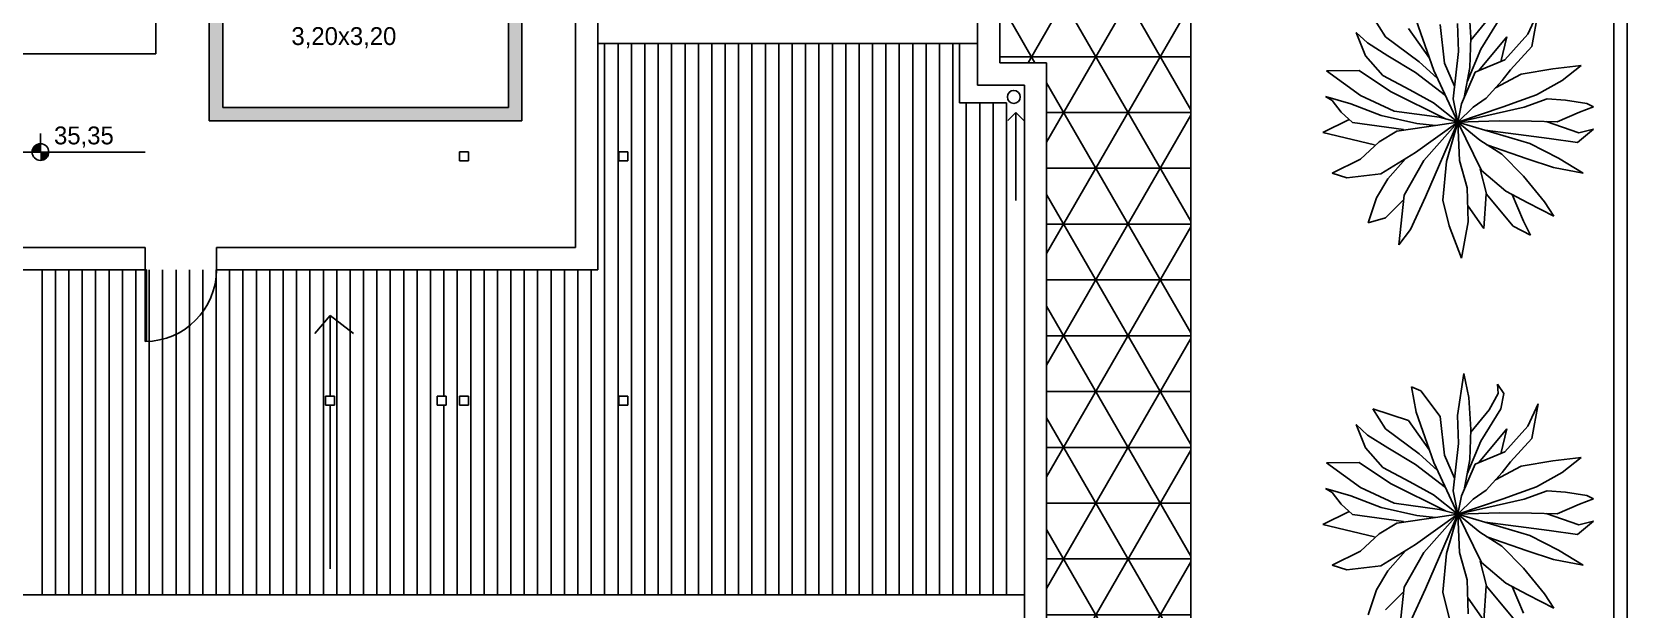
# Model space of a CAD drawing. Header units: millimetres. Extents: x 935 to 1399, y 512 to 900.
# Drawn here: x 1041.8 to 1059.66, y 844 to 850.47 of the extents above; entities that cross this region are included whole.
import ezdxf

# ---------------------------------------------------------------- set-up
doc = ezdxf.new("R2010")
doc.units = ezdxf.units.MM
doc.linetypes.add('ACAD_ISO02W100', pattern=[15, 12, -3])
for name, color, linetype in [('COTAS', 6, 'Continuous'), ('projeçao', 7, 'ACAD_ISO02W100'), ('terrenos', 3, 'Continuous'), ('VEGETAÇÃO', 3, 'Continuous')]:
    doc.layers.add(name, color=color, linetype=linetype)

msp = doc.modelspace()

# ---------------------------------------------------------------- hatches: boundary and pattern name
msp.add_hatch(color=253).paths.add_polyline_path([(1047.28232, 852.82187), (1047.13232, 852.82187), (1047.13232, 849.62187), (1043.93232, 849.62187), (1043.93232, 852.82187), (1043.78232, 852.82187), (1043.78232, 849.47187), (1047.28232, 849.47187)])
h = msp.add_hatch()
h.set_pattern_fill('NET3', color=254, scale=5, style=0)
h.set_pattern_definition([(0, (1620.23605, 455.1888), (0, 0.625), []), (60, (1620.23605, 455.1888), (-0.5412659, 0.3125), []), (120, (1620.23605, 455.1888), (-0.5412659, -0.3125), [])])
h.paths.add_polyline_path([(1054.77585, 852.57187), (1053.15965, 852.57187), (1052.63465, 852.57187), (1052.63465, 850.12187), (1053.15965, 850.12187), (1053.15965, 839.87187), (1054.77585, 839.87187)])
h = msp.add_hatch(color=7)
h.paths.add_polyline_path([(1041.89174, 849.21453, 0.41421356), (1041.79842, 849.12122), (1041.89174, 849.12122)])
h.paths.add_polyline_path([(1041.89174, 849.12122), (1041.89174, 849.0279, 0.41421356), (1041.98506, 849.12122)])

# ---------------------------------------------------------------- linework, layer by layer
at = {"color": 7}
for p, q in [((1054.77585, 866.5417), (1054.77585, 839.87187)), ((1048.13232, 847.80398), (1048.13232, 853.07187)), ((1047.88232, 848.05398), (1047.88232, 852.82187)), ((1052.38465, 849.87187), (1052.38465, 852.82187)), ((1052.63465, 850.12187), (1052.63465, 852.57187)), ((1048.13232, 850.33792), (1052.38465, 850.33792)), ((1052.18465, 849.67187), (1052.18465, 850.33792)), ((1052.63465, 850.12187), (1053.15965, 850.12187)), ((1053.15965, 850.12187), (1053.15965, 839.87187)), ((1052.38465, 849.87187), (1052.90965, 849.87187)), ((1052.90965, 849.87187), (1052.90965, 840.07187)), ((1052.18465, 849.67187), (1052.70965, 849.67187)), ((1052.70965, 849.67187), (1052.70965, 844.16292)), ((1052.70965, 849.67187), (1052.70965, 844.16292)), ((1052.81454, 849.56508), (1052.72454, 849.47508)), ((1052.81454, 849.56508), (1052.81454, 848.58023)), ((1052.81454, 849.56508), (1052.90454, 849.47508)), ((1041.89174, 849.12122), (1041.89174, 849.3276)), ((1041.89174, 849.12122), (1041.68535, 849.12122)), ((1041.89174, 849.12122), (1042.20132, 849.12122)), ((1045.13648, 847.29044), (1044.96472, 847.09044)), ((1045.13648, 847.29044), (1045.39563, 847.09044)), ((1045.13648, 847.29044), (1045.13648, 846.38793)), ((1045.13648, 846.28793), (1045.13648, 844.45353)), ((1037.40965, 844.16292), (1052.90965, 844.16292))]:
    msp.add_line(p, q, dxfattribs=at)
at = {"color": 6}
for p, q in [((1048.13232, 847.80398), (1048.13232, 853.07187)), ((1043.18232, 850.22187), (1043.18232, 852.82187)), ((1043.78232, 849.47187), (1043.78232, 852.82187)), ((1043.93232, 849.62187), (1043.93232, 852.82187)), ((1047.13232, 849.62187), (1047.13232, 852.82187)), ((1047.28232, 849.47187), (1047.28232, 852.82187)), ((1047.88232, 848.05398), (1047.88232, 852.82187)), ((1043.18232, 850.22187), (1038.30965, 850.22187)), ((1043.18232, 850.22187), (1040.80965, 850.22187)), ((1043.18232, 850.22187), (1042.65675, 850.22187)), ((1047.13232, 849.62187), (1043.93232, 849.62187)), ((1047.28232, 849.47187), (1043.78232, 849.47187)), ((1046.58465, 849.02187), (1046.58465, 849.12187)), ((1046.58465, 849.12187), (1046.68465, 849.12187)), ((1046.58465, 849.02187), (1046.58465, 849.12187)), ((1046.58465, 849.12187), (1046.68465, 849.12187)), ((1046.68465, 849.02187), (1046.68465, 849.12187)), ((1046.68465, 849.02187), (1046.68465, 849.12187)), ((1048.36796, 849.02187), (1048.36796, 849.12187)), ((1048.36796, 849.12187), (1048.46796, 849.12187)), ((1048.36796, 849.02187), (1048.36796, 849.12187)), ((1048.36796, 849.12187), (1048.46796, 849.12187)), ((1048.46796, 849.12187), (1048.46796, 849.02187)), ((1048.46796, 849.12187), (1048.46796, 849.02187)), ((1046.58465, 849.02187), (1046.68465, 849.02187)), ((1046.58465, 849.02187), (1046.68465, 849.02187)), ((1046.58465, 849.02187), (1046.68465, 849.02187)), ((1046.58465, 849.02187), (1046.68465, 849.02187)), ((1048.36796, 849.02187), (1048.46796, 849.02187)), ((1048.36796, 849.02187), (1048.46796, 849.02187)), ((1048.36796, 849.02187), (1048.46796, 849.02187)), ((1048.36796, 849.02187), (1048.46796, 849.02187)), ((1043.06332, 848.05398), (1037.40965, 848.05398)), ((1040.80598, 848.05398), (1043.05965, 848.05398)), ((1043.05965, 848.05398), (1042.95965, 848.05398)), ((1042.96332, 848.05398), (1043.05965, 848.05398)), ((1043.06332, 848.05398), (1043.06332, 847.80398)), ((1047.88232, 848.05398), (1043.86332, 848.05398)), ((1043.86332, 848.05398), (1043.86332, 847.80398)), ((1043.86332, 848.05398), (1047.88232, 848.05398)), ((1043.06332, 847.80398), (1037.15965, 847.80398)), ((1043.05965, 847.80398), (1042.95965, 847.80398)), ((1042.96332, 847.80398), (1043.05965, 847.80398)), ((1048.13232, 847.80398), (1043.86332, 847.80398)), ((1045.18465, 846.38793), (1045.08465, 846.38793)), ((1045.08465, 846.38793), (1045.08465, 846.28793)), ((1045.18465, 846.38793), (1045.18465, 846.28793)), ((1046.33465, 846.28793), (1046.33465, 846.38793)), ((1046.33465, 846.38793), (1046.43465, 846.38793)), ((1046.43465, 846.28793), (1046.43465, 846.38793)), ((1046.58465, 846.28793), (1046.58465, 846.38793)), ((1046.58465, 846.38793), (1046.68465, 846.38793)), ((1046.68465, 846.28793), (1046.68465, 846.38793)), ((1048.36796, 846.28793), (1048.36796, 846.38793)), ((1048.36796, 846.38793), (1048.46796, 846.38793)), ((1048.46796, 846.28793), (1048.46796, 846.38793)), ((1045.18465, 846.28793), (1045.08465, 846.28793)), ((1046.33465, 846.28793), (1046.43465, 846.28793)), ((1046.58465, 846.28793), (1046.68465, 846.28793)), ((1048.36796, 846.28793), (1048.46796, 846.28793))]:
    msp.add_line(p, q, dxfattribs=at)
for p, q in [((1057.88762, 850.76186), (1057.91094, 850.40505)), ((1058.54763, 850.44254), (1058.66453, 850.69292)), ((1058.66453, 850.69292), (1058.59441, 850.30493)), ((1056.81281, 850.63661), (1056.95291, 850.41137)), ((1057.44781, 850.1729), (1057.20992, 850.50517)), ((1057.29759, 850.59911), (1057.49615, 850.03574)), ((1057.61305, 850.11718), (1057.56626, 850.54898)), ((1057.77071, 850.24862), (1057.75905, 850.56148)), ((1057.90988, 850.37418), (1058.1154, 850.62411)), ((1058.24396, 850.63661), (1058.02195, 850.27362)), ((1056.75436, 850.34242), (1056.62579, 850.46136)), ((1056.62579, 850.46136), (1056.73103, 850.19849)), ((1056.98214, 850.19849), (1056.75436, 850.34242)), ((1056.95291, 850.41137), (1057.33259, 850.12968)), ((1057.91094, 850.40505), (1057.89928, 850.06706)), ((1057.99862, 850.03574), (1058.31395, 850.41137)), ((1058.31395, 850.41137), (1058.24396, 850.12968)), ((1058.29062, 850.15468), (1058.54763, 850.44254)), ((1056.73103, 850.19849), (1056.92368, 849.97943)), ((1057.2917, 850.01075), (1056.98214, 850.19849)), ((1057.71239, 849.71656), (1057.77071, 850.24862)), ((1058.02195, 850.27362), (1057.86774, 849.90662)), ((1057.95773, 850.01706), (1058.29062, 850.15468)), ((1058.59441, 850.30493), (1058.35484, 850.04206)), ((1056.2929, 850.02956), (1056.66091, 850.03574)), ((1056.67257, 849.75419), (1056.2929, 850.02956)), ((1056.66091, 850.03574), (1057.01136, 849.79801)), ((1056.92368, 849.97943), (1057.22748, 849.81668)), ((1057.62715, 849.75302), (1057.2917, 850.01075)), ((1057.33259, 850.12968), (1057.53127, 849.94812)), ((1057.49615, 850.03574), (1057.76434, 849.45692)), ((1057.72816, 849.86041), (1057.61305, 850.11718)), ((1057.80584, 849.66025), (1057.95773, 850.01706)), ((1057.89928, 850.06706), (1057.83562, 849.73021)), ((1058.18577, 849.83945), (1058.47174, 849.99193)), ((1058.35484, 850.04206), (1058.2614, 849.92312)), ((1058.47174, 849.99193), (1058.82809, 850.05456)), ((1058.82809, 850.05456), (1059.14355, 850.09205)), ((1059.14355, 850.09205), (1058.9332, 849.92312)), ((1057.01136, 849.79801), (1057.62715, 849.49264)), ((1057.22748, 849.81668), (1057.49038, 849.67275)), ((1058.2614, 849.92312), (1058.0804, 849.72288)), ((1058.9332, 849.92312), (1058.64697, 849.76037)), ((1056.28123, 849.74156), (1056.56747, 849.66025)), ((1056.35712, 849.69775), (1056.28123, 849.74156)), ((1056.45646, 849.56631), (1056.35712, 849.69775)), ((1056.56747, 849.66025), (1056.90625, 849.52882)), ((1057.05225, 849.57895), (1056.67257, 849.75419)), ((1057.49038, 849.67275), (1057.76434, 849.45692)), ((1057.76434, 849.45692), (1057.71239, 849.71656)), ((1057.76434, 849.45692), (1057.80584, 849.66025)), ((1058.27306, 849.62894), (1057.76434, 849.45692)), ((1057.93427, 849.62276), (1057.76434, 849.45692)), ((1057.76434, 849.45692), (1058.50674, 849.62276)), ((1058.0804, 849.72288), (1057.93427, 849.62276)), ((1058.44841, 849.69157), (1058.27306, 849.62894)), ((1058.64697, 849.76037), (1058.44841, 849.69157)), ((1058.50674, 849.62276), (1058.76374, 849.71656)), ((1058.76374, 849.71656), (1058.96819, 849.70406)), ((1058.96819, 849.70406), (1059.20777, 849.66657)), ((1059.28365, 849.62894), (1059.12599, 849.56631)), ((1059.20777, 849.66657), (1059.28365, 849.62894)), ((1056.54626, 849.48757), (1056.25201, 849.34107)), ((1056.5849, 849.45369), (1056.45646, 849.56631)), ((1057.15736, 849.37239), (1056.5849, 849.45369)), ((1056.90625, 849.52882), (1057.30349, 849.44119)), ((1057.56049, 849.51), (1057.05225, 849.57895)), ((1057.2917, 849.1157), (1057.76434, 849.45692)), ((1057.30349, 849.44119), (1057.51519, 849.41735)), ((1057.76434, 849.45692), (1057.38527, 849.02807)), ((1057.4027, 848.62127), (1057.76434, 849.45692)), ((1057.76434, 849.45692), (1057.41437, 849.4037)), ((1057.76434, 849.45692), (1057.56049, 849.51)), ((1057.76434, 849.45692), (1057.63638, 849.01558)), ((1058.2264, 849.47251), (1057.76434, 849.45692)), ((1057.76434, 849.45692), (1058.02772, 848.91545)), ((1057.78238, 849.02807), (1057.76434, 849.45692)), ((1058.01029, 849.25345), (1057.76434, 849.45692)), ((1058.57108, 849.21596), (1057.76434, 849.45692)), ((1058.58852, 849.46619), (1058.2264, 849.47251)), ((1058.87475, 849.46001), (1058.58852, 849.46619)), ((1058.75227, 849.46265), (1059.12009, 849.33476)), ((1059.12599, 849.56631), (1058.87475, 849.46001)), ((1056.25201, 849.34107), (1056.83024, 849.20332)), ((1057.08148, 849.35357), (1056.88279, 849.23463)), ((1057.41437, 849.4037), (1057.08148, 849.35357)), ((1058.25563, 849.09702), (1058.01029, 849.25345)), ((1058.7872, 849.27227), (1058.07111, 849.36529)), ((1059.10266, 849.22845), (1058.7872, 849.27227)), ((1059.28365, 849.37857), (1059.10266, 849.22845)), ((1059.12009, 849.33476), (1059.28365, 849.37857)), ((1056.88279, 849.23463), (1056.67257, 849.04071)), ((1056.90036, 848.87796), (1057.2917, 849.1157)), ((1058.08861, 849.20351), (1058.54186, 849.04689)), ((1058.50097, 848.85283), (1058.25563, 849.09702)), ((1058.89231, 849.05321), (1058.57108, 849.21596)), ((1056.67257, 849.04071), (1056.35712, 848.88414)), ((1056.35712, 848.88414), (1056.52068, 848.83415)), ((1057.17743, 849.04628), (1056.98214, 848.82165)), ((1057.38527, 849.02807), (1057.16326, 848.64009)), ((1057.63638, 849.01558), (1057.59549, 848.58378)), ((1057.87005, 848.72139), (1057.78238, 849.02807)), ((1058.08617, 848.65258), (1058.01605, 848.92795)), ((1058.02772, 848.91545), (1058.30229, 848.6839)), ((1058.54186, 849.04689), (1058.83386, 848.94677)), ((1058.83386, 848.94677), (1059.16688, 848.88414)), ((1059.16688, 848.88414), (1058.89231, 849.05321)), ((1056.52068, 848.83415), (1056.90036, 848.87796)), ((1056.98214, 848.82165), (1056.8537, 848.60877)), ((1057.88172, 848.33972), (1057.87005, 848.72139)), ((1058.73464, 848.56496), (1058.50097, 848.85283)), ((1056.8537, 848.60877), (1056.76012, 848.32709)), ((1056.95291, 848.38353), (1057.15159, 848.58378)), ((1057.16326, 848.64009), (1057.10481, 848.08303)), ((1057.23337, 848.2521), (1057.4027, 848.62127)), ((1057.59549, 848.58378), (1057.6656, 848.29591)), ((1058.05694, 848.2646), (1058.0804, 848.65258)), ((1058.0804, 848.65258), (1058.38407, 848.28959)), ((1058.30229, 848.6839), (1058.54763, 848.55246)), ((1058.50097, 848.3459), (1058.3724, 848.6464)), ((1058.54763, 848.55246), (1058.83975, 848.40221)), ((1058.83975, 848.40221), (1058.73464, 848.56496)), ((1056.76012, 848.32709), (1056.95291, 848.38353)), ((1057.88172, 848.51497), (1058.05694, 848.2646)), ((1058.57685, 848.18947), (1058.50097, 848.3459)), ((1057.10481, 848.08303), (1057.23337, 848.2521)), ((1057.6656, 848.29591), (1057.80584, 847.93292)), ((1057.80584, 847.93292), (1057.88172, 848.33972)), ((1058.38407, 848.28959), (1058.57685, 848.18947)), ((1057.75905, 846.17175), (1057.83047, 846.63968)), ((1057.83047, 846.63968), (1057.88762, 846.37213)), ((1057.24504, 846.49093), (1057.29759, 846.20938)), ((1057.35015, 846.44712), (1057.24504, 846.49093)), ((1057.56626, 846.15925), (1057.35015, 846.44712)), ((1058.1154, 846.23438), (1058.21474, 846.41594)), ((1058.21474, 846.41594), (1058.20884, 846.52225)), ((1058.20884, 846.52225), (1058.27896, 846.41594)), ((1058.27896, 846.41594), (1058.24396, 846.24688)), ((1057.20992, 846.11544), (1056.81281, 846.24688)), ((1056.81281, 846.24688), (1056.95291, 846.02164)), ((1057.29759, 846.20938), (1057.49615, 845.64601)), ((1057.88762, 846.37213), (1057.91094, 846.01532)), ((1057.90988, 845.98445), (1058.1154, 846.23438)), ((1058.24396, 846.24688), (1058.02195, 845.88389)), ((1058.54763, 846.05282), (1058.66453, 846.30319)), ((1058.66453, 846.30319), (1058.59441, 845.9152)), ((1056.75436, 845.95269), (1056.62579, 846.07163)), ((1056.62579, 846.07163), (1056.73103, 845.80876)), ((1057.44781, 845.78317), (1057.20992, 846.11544)), ((1057.61305, 845.72746), (1057.56626, 846.15925)), ((1057.77071, 845.85889), (1057.75905, 846.17175)), ((1058.29062, 845.76495), (1058.54763, 846.05282)), ((1056.98214, 845.80876), (1056.75436, 845.95269)), ((1056.95291, 846.02164), (1057.33259, 845.73995)), ((1057.71239, 845.32683), (1057.77071, 845.85889)), ((1058.02195, 845.88389), (1057.86774, 845.51689)), ((1057.91094, 846.01532), (1057.89928, 845.67733)), ((1057.99862, 845.64601), (1058.31395, 846.02164)), ((1058.31395, 846.02164), (1058.24396, 845.73995)), ((1058.59441, 845.9152), (1058.35484, 845.65233)), ((1056.73103, 845.80876), (1056.92368, 845.5897)), ((1057.2917, 845.62102), (1056.98214, 845.80876)), ((1057.33259, 845.73995), (1057.53127, 845.55839)), ((1057.72816, 845.47068), (1057.61305, 845.72746)), ((1057.89928, 845.67733), (1057.83562, 845.34048)), ((1057.95773, 845.62733), (1058.29062, 845.76495)), ((1058.82809, 845.66483), (1059.14355, 845.70232)), ((1059.14355, 845.70232), (1058.9332, 845.53339)), ((1056.2929, 845.63983), (1056.66091, 845.64601)), ((1056.67257, 845.36446), (1056.2929, 845.63983)), ((1056.66091, 845.64601), (1057.01136, 845.40828)), ((1056.92368, 845.5897), (1057.22748, 845.42695)), ((1057.62715, 845.36329), (1057.2917, 845.62102)), ((1057.49615, 845.64601), (1057.76434, 845.06719)), ((1057.80584, 845.27052), (1057.95773, 845.62733)), ((1058.2614, 845.53339), (1058.0804, 845.33315)), ((1058.18577, 845.44972), (1058.47174, 845.6022)), ((1058.35484, 845.65233), (1058.2614, 845.53339)), ((1058.47174, 845.6022), (1058.82809, 845.66483)), ((1058.9332, 845.53339), (1058.64697, 845.37064)), ((1056.28123, 845.35183), (1056.56747, 845.27052)), ((1056.35712, 845.30802), (1056.28123, 845.35183)), ((1056.45646, 845.17658), (1056.35712, 845.30802)), ((1057.05225, 845.18922), (1056.67257, 845.36446)), ((1057.01136, 845.40828), (1057.62715, 845.10292)), ((1057.22748, 845.42695), (1057.49038, 845.28302)), ((1057.76434, 845.06719), (1057.71239, 845.32683)), ((1058.0804, 845.33315), (1057.93427, 845.23303)), ((1058.64697, 845.37064), (1058.44841, 845.30184)), ((1058.50674, 845.23303), (1058.76374, 845.32683)), ((1058.76374, 845.32683), (1058.96819, 845.31433)), ((1058.96819, 845.31433), (1059.20777, 845.27684)), ((1056.5849, 845.06396), (1056.45646, 845.17658)), ((1056.56747, 845.27052), (1056.90625, 845.13909)), ((1056.90625, 845.13909), (1057.30349, 845.05146)), ((1057.56049, 845.12027), (1057.05225, 845.18922)), ((1057.49038, 845.28302), (1057.76434, 845.06719)), ((1057.76434, 845.06719), (1057.80584, 845.27052)), ((1058.27306, 845.23921), (1057.76434, 845.06719)), ((1057.93427, 845.23303), (1057.76434, 845.06719)), ((1057.76434, 845.06719), (1058.50674, 845.23303)), ((1058.44841, 845.30184), (1058.27306, 845.23921)), ((1059.12599, 845.17658), (1058.87475, 845.07028)), ((1059.28365, 845.23921), (1059.12599, 845.17658)), ((1059.20777, 845.27684), (1059.28365, 845.23921)), ((1056.54626, 845.09784), (1056.25201, 844.95134)), ((1056.25201, 844.95134), (1056.83024, 844.81359)), ((1057.15736, 844.98266), (1056.5849, 845.06396)), ((1057.08148, 844.96384), (1056.88279, 844.8449)), ((1057.41437, 845.01397), (1057.08148, 844.96384)), ((1057.2917, 844.72597), (1057.76434, 845.06719)), ((1057.30349, 845.05146), (1057.51519, 845.02762)), ((1057.76434, 845.06719), (1057.38527, 844.63834)), ((1057.4027, 844.23154), (1057.76434, 845.06719)), ((1057.76434, 845.06719), (1057.41437, 845.01397)), ((1057.76434, 845.06719), (1057.56049, 845.12027)), ((1057.76434, 845.06719), (1057.63638, 844.62585)), ((1058.2264, 845.08278), (1057.76434, 845.06719)), ((1057.76434, 845.06719), (1058.02772, 844.52572)), ((1057.78238, 844.63834), (1057.76434, 845.06719)), ((1058.01029, 844.86372), (1057.76434, 845.06719)), ((1058.57108, 844.82623), (1057.76434, 845.06719)), ((1058.7872, 844.88254), (1058.07111, 844.97556)), ((1058.58852, 845.07646), (1058.2264, 845.08278)), ((1058.87475, 845.07028), (1058.58852, 845.07646)), ((1058.75227, 845.07292), (1059.12009, 844.94503)), ((1059.28365, 844.98884), (1059.10266, 844.83872)), ((1059.12009, 844.94503), (1059.28365, 844.98884)), ((1056.88279, 844.8449), (1056.67257, 844.65098)), ((1058.25563, 844.70729), (1058.01029, 844.86372)), ((1058.08861, 844.81378), (1058.54186, 844.65716)), ((1058.89231, 844.66348), (1058.57108, 844.82623)), ((1059.10266, 844.83872), (1058.7872, 844.88254)), ((1056.67257, 844.65098), (1056.35712, 844.49441)), ((1056.90036, 844.48823), (1057.2917, 844.72597)), ((1057.17743, 844.65655), (1056.98214, 844.43192)), ((1057.38527, 844.63834), (1057.16326, 844.25036)), ((1057.63638, 844.62585), (1057.59549, 844.19405)), ((1057.87005, 844.33166), (1057.78238, 844.63834)), ((1058.50097, 844.4631), (1058.25563, 844.70729)), ((1058.54186, 844.65716), (1058.83386, 844.55704)), ((1059.16688, 844.49441), (1058.89231, 844.66348)), ((1056.35712, 844.49441), (1056.52068, 844.44442)), ((1056.52068, 844.44442), (1056.90036, 844.48823)), ((1056.98214, 844.43192), (1056.8537, 844.21904)), ((1058.08617, 844.26285), (1058.01605, 844.53822)), ((1058.02772, 844.52572), (1058.30229, 844.29417)), ((1058.73464, 844.17523), (1058.50097, 844.4631)), ((1058.83386, 844.55704), (1059.16688, 844.49441)), ((1057.16326, 844.25036), (1057.10481, 843.6933)), ((1057.88172, 843.94999), (1057.87005, 844.33166)), ((1058.05694, 843.87487), (1058.0804, 844.26285)), ((1058.0804, 844.26285), (1058.38407, 843.89986)), ((1058.30229, 844.29417), (1058.54763, 844.16273)), ((1058.50097, 843.95617), (1058.3724, 844.25667)), ((1056.8537, 844.21904), (1056.76012, 843.93736)), ((1056.95291, 843.9938), (1057.15159, 844.19405)), ((1057.23337, 843.86237), (1057.4027, 844.23154)), ((1057.59549, 844.19405), (1057.6656, 843.90618)), ((1057.88172, 844.12524), (1058.05694, 843.87487)), ((1058.54763, 844.16273), (1058.83975, 844.01248)), ((1058.83975, 844.01248), (1058.73464, 844.17523))]:
    msp.add_line(p, q)
at = {"color": 1}
for p, q in [((1048.20965, 844.16292), (1048.20965, 850.33792)), ((1048.35965, 844.16292), (1048.35965, 850.33792)), ((1048.50965, 844.16292), (1048.50965, 850.33792)), ((1048.65965, 844.16292), (1048.65965, 850.33792)), ((1048.80965, 844.16292), (1048.80965, 850.33792)), ((1048.95965, 844.16292), (1048.95965, 850.33792)), ((1049.10965, 844.16292), (1049.10965, 850.33792)), ((1049.25965, 844.16292), (1049.25965, 850.33792)), ((1049.40965, 844.16292), (1049.40965, 850.33792)), ((1049.55965, 844.16292), (1049.55965, 850.33792)), ((1049.70965, 844.16292), (1049.70965, 850.33792)), ((1049.70965, 844.16292), (1049.70965, 850.33792)), ((1049.85965, 844.16292), (1049.85965, 850.33792)), ((1050.00965, 844.16292), (1050.00965, 850.33792)), ((1050.15965, 844.16292), (1050.15965, 850.33792)), ((1050.30965, 844.16292), (1050.30965, 850.33792)), ((1050.45965, 844.16292), (1050.45965, 850.33792)), ((1050.60965, 844.16292), (1050.60965, 850.33792)), ((1050.75965, 844.16292), (1050.75965, 850.33792)), ((1050.90965, 844.16292), (1050.90965, 850.33792)), ((1051.05965, 844.16292), (1051.05965, 850.33792)), ((1051.20965, 844.16292), (1051.20965, 850.33792)), ((1051.35965, 844.16292), (1051.35965, 850.33792)), ((1051.50965, 844.16292), (1051.50965, 850.33792)), ((1051.65965, 844.16292), (1051.65965, 850.33792)), ((1051.80965, 844.16292), (1051.80965, 850.33792)), ((1051.95965, 844.16292), (1051.95965, 850.33792)), ((1052.10965, 844.16292), (1052.10965, 850.33792)), ((1052.25965, 844.16292), (1052.25965, 849.67187)), ((1052.25965, 844.16292), (1052.25965, 849.67187)), ((1052.40965, 844.16292), (1052.40965, 849.67187)), ((1052.55965, 844.16292), (1052.55965, 849.67187)), ((1052.70965, 844.16292), (1052.70965, 849.67187)), ((1041.90965, 844.16292), (1041.90965, 847.80398)), ((1042.05965, 844.16292), (1042.05965, 847.80398)), ((1042.20965, 844.16292), (1042.20965, 847.80398)), ((1042.35965, 844.16292), (1042.35965, 847.80398)), ((1042.50965, 844.16292), (1042.50965, 847.80398)), ((1042.65965, 844.16292), (1042.65965, 847.80398)), ((1042.80965, 844.16292), (1042.80965, 847.80398)), ((1042.95965, 844.16292), (1042.95965, 847.80398)), ((1043.06332, 847.00032), (1043.06332, 847.80398)), ((1043.07832, 847.80398), (1043.06332, 847.80398)), ((1043.07832, 847.00053), (1043.07832, 847.80398)), ((1043.10965, 844.16292), (1043.10965, 847.80398)), ((1043.25965, 844.16292), (1043.25965, 847.80398)), ((1043.40965, 844.16292), (1043.40965, 847.80398)), ((1043.55965, 844.16292), (1043.55965, 847.80398)), ((1043.70965, 844.16292), (1043.70965, 847.80398)), ((1043.85965, 844.16292), (1043.85965, 847.80398)), ((1044.00965, 844.16292), (1044.00965, 847.80398)), ((1044.15965, 844.16292), (1044.15965, 847.80398)), ((1044.30965, 844.16292), (1044.30965, 847.80398)), ((1044.45965, 844.16292), (1044.45965, 847.80398)), ((1044.60965, 844.16292), (1044.60965, 847.80398)), ((1044.75965, 844.16292), (1044.75965, 847.80398)), ((1044.90965, 844.16292), (1044.90965, 847.80398)), ((1045.05965, 844.16292), (1045.05965, 847.80398)), ((1045.20965, 844.16292), (1045.20965, 847.80398)), ((1045.35965, 844.16292), (1045.35965, 847.80398)), ((1045.50965, 844.16292), (1045.50965, 847.80398)), ((1045.65965, 844.16292), (1045.65965, 847.80398)), ((1045.65965, 844.16292), (1045.65965, 847.80398)), ((1045.80965, 844.16292), (1045.80965, 847.80398)), ((1045.95965, 844.16292), (1045.95965, 847.80398)), ((1046.10965, 844.16292), (1046.10965, 847.80398)), ((1046.25965, 844.16292), (1046.25965, 847.80398)), ((1046.40965, 846.38793), (1046.40965, 847.80398)), ((1046.55965, 844.16292), (1046.55965, 847.80398)), ((1046.70965, 844.16292), (1046.70965, 847.80398)), ((1046.85965, 844.16292), (1046.85965, 847.80398)), ((1047.00965, 844.16292), (1047.00965, 847.80398)), ((1047.15965, 844.16292), (1047.15965, 847.80398)), ((1047.30965, 844.16292), (1047.30965, 847.80398)), ((1047.45965, 844.16292), (1047.45965, 847.80398)), ((1047.60965, 844.16292), (1047.60965, 847.80398)), ((1047.75965, 844.16292), (1047.75965, 847.80398)), ((1047.90965, 844.16292), (1047.90965, 847.80398)), ((1048.05965, 844.16292), (1048.05965, 847.80398)), ((1046.40965, 844.16292), (1046.40965, 846.28793))]:
    msp.add_line(p, q, dxfattribs=at)
at = {"color": 7}
for centre, radius in [((1052.79196, 849.73858), 0.07195), ((1041.89174, 849.12122), 0.09332)]:
    msp.add_circle(centre, radius, dxfattribs=at)
at = {"color": 1}
msp.add_arc((1043.05965, 847.80398), 0.80367, 270.261677, 0, dxfattribs=at)
at = {"layer": 'COTAS', "color": 7}
msp.add_line((1042.20132, 849.12122), (1043.0647, 849.12122), dxfattribs=at)
at = {"layer": 'terrenos', "color": 7}
for points in [[(1041.796, 833.62187), (1059.65965, 833.62187), (1059.65965, 875.84655), (1049.04201, 876.60525), (1038.31596, 877.33332), (1030.53722, 877.41495), (1030.53722, 833.62187), (1031.18722, 833.62187)], [(1059.50965, 833.92187), (1059.50965, 875.70689), (1049.03158, 876.45562), (1038.31009, 877.18337), (1030.68722, 877.26337), (1030.68722, 833.77187), (1031.18722, 833.77187)]]:
    msp.add_lwpolyline(points, dxfattribs=at)
at = {"layer": 'VEGETAÇÃO', "color": 7}
msp.add_lwpolyline([(1036.65965, 833.62187), (1059.65965, 833.62187), (1059.65965, 875.84655), (1049.04201, 876.60525), (1038.31596, 877.33332), (1030.53722, 877.41495), (1030.53722, 833.62187), (1031.18722, 833.62187)], dxfattribs=at)

# ---------------------------------------------------------------- texts
at = {"insert": (1044.70238, 850.85312), "char_height": 0.2, "width": 3.8469, "attachment_point": 1}
msp.add_mtext('\\P3,20x3,20', dxfattribs=at)
at = {"layer": 'projeçao', "color": 7, "insert": (1042.04369, 849.40731), "char_height": 0.2, "width": 1.177, "attachment_point": 1}
msp.add_mtext('35,35', dxfattribs=at)

doc.saveas('drawing.dxf')
